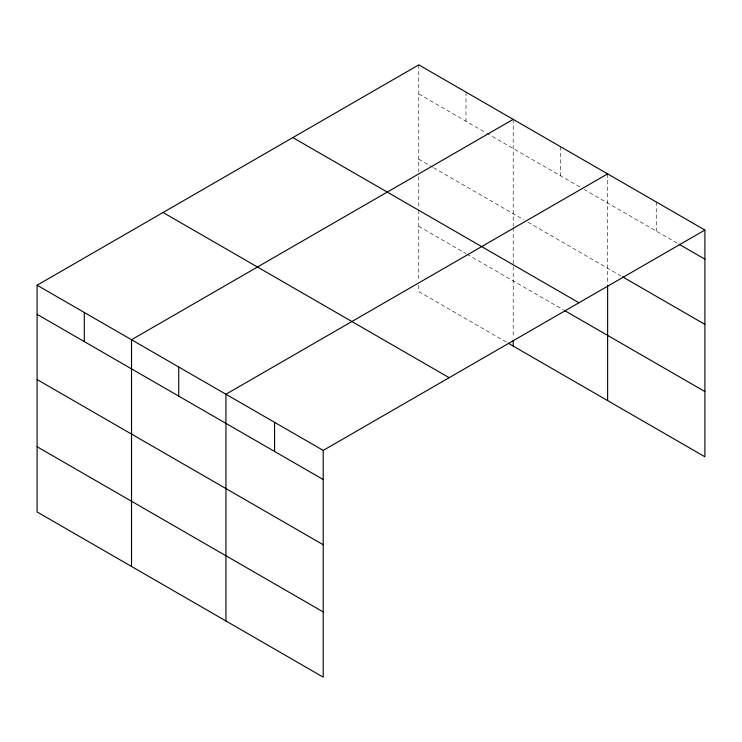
<?xml version="1.0" encoding="UTF-8"?>
<svg xmlns="http://www.w3.org/2000/svg" width="742" height="742" viewBox="0 0 742 742"><rect width="100%" height="100%" fill="white"/><g stroke="black" fill="none" stroke-linecap="round" stroke-linejoin="round"><path stroke-width="0.56" stroke-dasharray="3.71 2.78" d="M418.785 93.984L485.667 132.595M486.65 133.161L580.086 187.105M584.019 189.377L678.095 243.691M418.785 159.196L432.558 167.145M433.541 167.711L524.019 219.947M527.961 222.22L621.518 276.237M418.785 226.375L465.995 253.634M466.978 254.2L563.363 309.85M506.322 342.127L418.785 291.587L418.785 282.433M656.262 201.963L656.262 231.087M607.624 173.878L607.624 284.436M560.414 146.628L560.414 175.752M513.204 119.369L513.204 226.449M513.204 227.608L513.204 338.092M465.995 92.119L465.995 121.234M418.785 64.86L418.785 171.931M418.785 176.568L418.785 209.003M418.785 210.162L418.785 281.292"/><path stroke-width="1.11" d="M37.1 285.225L323.215 450.413L323.215 677.14L37.1 511.952L37.1 285.225L418.785 64.86L704.9 230.048L704.9 456.775L508.289 343.258M513.204 119.369L131.52 339.734L131.52 566.461M607.624 173.878L225.939 394.243L225.939 620.98M323.215 450.413L704.9 230.048M679.088 244.266L704.9 259.171M622.51 276.812L704.9 324.375M292.83 137.576L578.946 302.764M564.347 310.416L704.9 391.563M163.055 212.5L449.17 377.687M37.1 314.348L323.215 479.536M37.1 379.561L323.215 544.739M37.1 446.74L323.215 611.927M607.624 285.596L607.624 400.615M513.204 340.383L513.204 346.106M274.577 422.328L274.577 451.451M178.729 366.993L178.729 396.117M84.31 312.475L84.31 341.598"/></g></svg>
